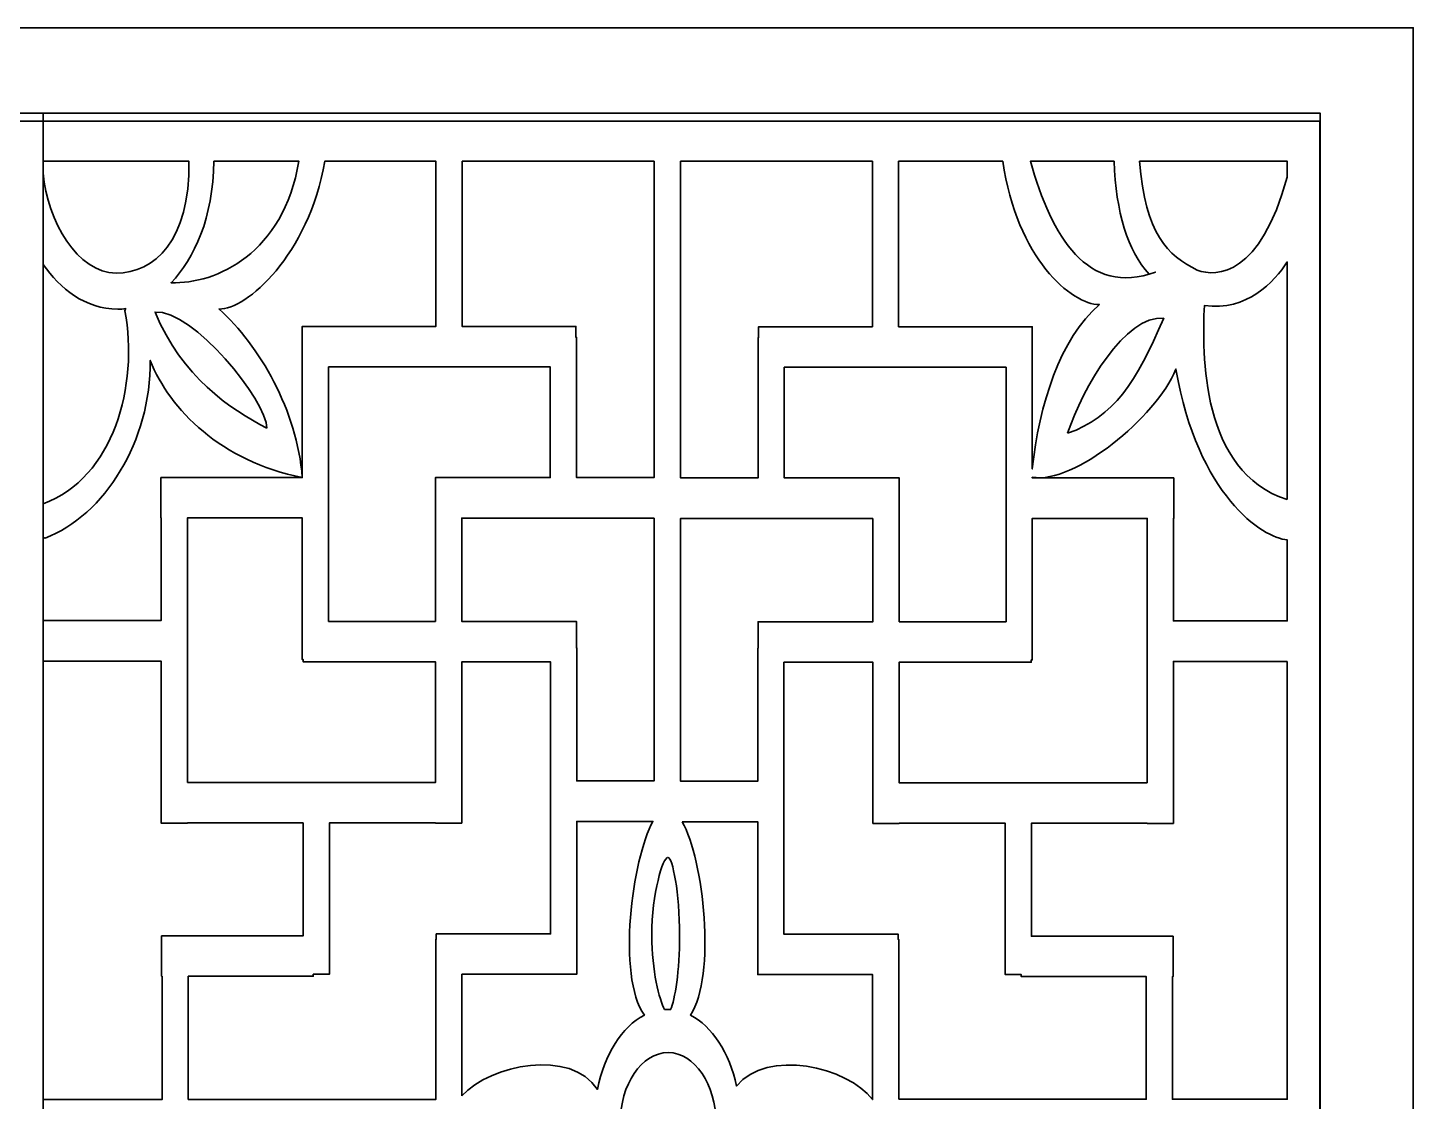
# Model space of a CAD drawing. Header units: centimetres. Extents: x 1.9 to 19.9, y -9.6 to 0.9.
# Drawn here: x 16.715 to 19.894, y -1.55 to 0.914 of the extents above; entities that cross this region are included whole.
import ezdxf

# ---------------------------------------------------------------- set-up
doc = ezdxf.new("R2010")
doc.units = ezdxf.units.CM
doc.header["$MEASUREMENT"] = 0
doc.layers.add('layer 1', color=7, linetype='Continuous')

msp = doc.modelspace()

# ---------------------------------------------------------------- linework, layer by layer
at = {"layer": 'layer 1', "color": 7, "lineweight": 35}
for points, knots in [([(1.85394, -4.15486), (1.85394, -4.15486), (1.85394, 0.91366), (1.85394, 0.91366), (1.85394, 0.91366), (1.85394, 0.91366), (19.89445, 0.91366), (19.89445, 0.91366), (19.89445, 0.91366), (19.89445, 0.91366), (19.89445, -4.1276), (19.89445, -4.1276), (19.89445, -4.1276), (13.88093, -4.1276), (7.86746, -4.15486), (1.85394, -4.15486)], [0, 0, 0, 0, 0.2, 0.2, 0.2, 0.2, 0.4, 0.4, 0.4, 0.4, 0.6, 0.6, 0.6, 0.6, 1, 1, 1, 1]), ([(13.90692, 0.71772), (13.90692, 0.71772), (16.75077, 0.71772), (16.75077, 0.71772), (16.75077, 0.71772), (16.75077, 0.71772), (16.75077, -3.92127), (16.75077, -3.92127), (16.75077, -3.92127), (16.75077, -3.92127), (13.90692, -3.92127), (13.90692, -3.92127), (13.90692, -3.92127), (13.90692, -3.92127), (13.90692, 0.71772), (13.90692, 0.71772)], [0, 0, 0, 0, 0.2, 0.2, 0.2, 0.2, 0.4, 0.4, 0.4, 0.4, 0.6, 0.6, 0.6, 0.6, 1, 1, 1, 1]), ([(16.67365, 0.71772), (16.67365, 0.71772), (19.6804, 0.71772), (19.6804, 0.71772), (19.6804, 0.71772), (19.6804, 0.71772), (19.6804, -3.92127), (19.6804, -3.92127), (19.6804, -3.92127), (19.6804, -3.92127), (16.67365, -3.92127), (16.67365, -3.92127), (16.67365, -3.92127), (16.67365, -3.92127), (16.67365, 0.71772), (16.67365, 0.71772)], [0, 0, 0, 0, 0.2, 0.2, 0.2, 0.2, 0.4, 0.4, 0.4, 0.4, 0.6, 0.6, 0.6, 0.6, 1, 1, 1, 1]), ([(2.06871, 0.6989), (2.06871, 0.6989), (2.06871, -3.91284), (2.06871, -3.91284), (2.06871, -3.91284), (2.06871, -3.91284), (19.67968, -3.91284), (19.67968, -3.91284), (19.67968, -3.91284), (19.67968, -3.91284), (19.67968, 0.6989), (19.67968, 0.6989), (19.67968, 0.6989), (19.67968, 0.6989), (2.06871, 0.6989), (2.06871, 0.6989)], [0, 0, 0, 0, 0.2, 0.2, 0.2, 0.2, 0.4, 0.4, 0.4, 0.4, 0.6, 0.6, 0.6, 0.6, 1, 1, 1, 1]), ([(16.75077, 0.5802), (16.76049, 0.46957), (16.82972, 0.35066), (16.91803, 0.35066), (16.91803, 0.35066), (17.00635, 0.35066), (17.08736, 0.42443), (17.08529, 0.6074), (17.08529, 0.6074), (17.08529, 0.6074), (16.75077, 0.6074), (16.75077, 0.6074), (16.75077, 0.6074), (16.75077, 0.6074), (16.75077, 0.5802), (16.75077, 0.5802)], [0, 0, 0, 0, 0.2, 0.2, 0.2, 0.2, 0.4, 0.4, 0.4, 0.4, 0.6, 0.6, 0.6, 0.6, 1, 1, 1, 1]), ([(17.1425, 0.6074), (17.14061, 0.47733), (17.09777, 0.38382), (17.04405, 0.32827), (17.04405, 0.32827), (17.04405, 0.32827), (17.0441, 0.32825), (17.0441, 0.32825), (17.0441, 0.32825), (17.0441, 0.32825), (17.04408, 0.32828), (17.04408, 0.32828), (17.04408, 0.32828), (17.14867, 0.32536), (17.30178, 0.39502), (17.33756, 0.6074), (17.33756, 0.6074), (17.33756, 0.6074), (17.1425, 0.6074), (17.1425, 0.6074)], [0, 0, 0, 0, 0.1666667, 0.1666667, 0.1666667, 0.1666667, 0.3333333, 0.3333333, 0.3333333, 0.3333333, 0.5, 0.5, 0.5, 0.5, 0.6666667, 0.6666667, 0.6666667, 0.6666667, 1, 1, 1, 1]), ([(17.34528, -0.11863), (17.34528, -0.11863), (17.34528, 0.22805), (17.34528, 0.22805), (17.34528, 0.22805), (17.34528, 0.22805), (17.34648, 0.22805), (17.34648, 0.22805), (17.34648, 0.22805), (17.34648, 0.22805), (17.40542, 0.22805), (17.40542, 0.22805), (17.40542, 0.22805), (17.40542, 0.22805), (17.65193, 0.22805), (17.65193, 0.22805), (17.65193, 0.22805), (17.65193, 0.22805), (17.65193, 0.6074), (17.65193, 0.6074), (17.65193, 0.6074), (17.65193, 0.6074), (17.39682, 0.6074), (17.39682, 0.6074), (17.39682, 0.6074), (17.35978, 0.39119), (17.21659, 0.26648), (17.15423, 0.26804), (17.15423, 0.26804), (17.2473, 0.1845), (17.33362, 0.0348), (17.34528, -0.11863)], [0, 0, 0, 0, 0.1111111, 0.1111111, 0.1111111, 0.1111111, 0.2222222, 0.2222222, 0.2222222, 0.2222222, 0.3333333, 0.3333333, 0.3333333, 0.3333333, 0.4444444, 0.4444444, 0.4444444, 0.4444444, 0.5555556, 0.5555556, 0.5555556, 0.5555556, 0.6666667, 0.6666667, 0.6666667, 0.6666667, 0.7777778, 0.7777778, 0.7777778, 0.7777778, 1, 1, 1, 1]), ([(17.71207, 0.6074), (17.71207, 0.6074), (17.71207, 0.22805), (17.71207, 0.22805), (17.71207, 0.22805), (17.71207, 0.22805), (17.97322, 0.22805), (17.97322, 0.22805), (17.97322, 0.22805), (17.97322, 0.22805), (17.97322, 0.20306), (17.97322, 0.20306), (17.97322, 0.20306), (17.97322, 0.20306), (17.97451, 0.20306), (17.97451, 0.20306), (17.97451, 0.20306), (17.97451, 0.20306), (17.97451, -0.11885), (17.97451, -0.11885), (17.97451, -0.11885), (17.97451, -0.11885), (18.15231, -0.11885), (18.15231, -0.11885), (18.15231, -0.11885), (18.15231, -0.11885), (18.15231, 0.6074), (18.15231, 0.6074), (18.15231, 0.6074), (18.15231, 0.6074), (17.71207, 0.6074), (17.71207, 0.6074)], [0, 0, 0, 0, 0.1111111, 0.1111111, 0.1111111, 0.1111111, 0.2222222, 0.2222222, 0.2222222, 0.2222222, 0.3333333, 0.3333333, 0.3333333, 0.3333333, 0.4444444, 0.4444444, 0.4444444, 0.4444444, 0.5555556, 0.5555556, 0.5555556, 0.5555556, 0.6666667, 0.6666667, 0.6666667, 0.6666667, 0.7777778, 0.7777778, 0.7777778, 0.7777778, 1, 1, 1, 1]), ([(18.2132, 0.6074), (18.2132, 0.6074), (18.2132, -0.11885), (18.2132, -0.11885), (18.2132, -0.11885), (18.2132, -0.11885), (18.21324, -0.11885), (18.21324, -0.11885), (18.21324, -0.11885), (18.21324, -0.11885), (18.21324, -0.11964), (18.21324, -0.11964), (18.21324, -0.11964), (18.21324, -0.11964), (18.391, -0.11964), (18.391, -0.11964), (18.391, -0.11964), (18.391, -0.11964), (18.391, 0.20226), (18.391, 0.20226), (18.391, 0.20226), (18.391, 0.20226), (18.39229, 0.20226), (18.39229, 0.20226), (18.39229, 0.20226), (18.39229, 0.20226), (18.39229, 0.22725), (18.39229, 0.22725), (18.39229, 0.22725), (18.39229, 0.22725), (18.65344, 0.22725), (18.65344, 0.22725), (18.65344, 0.22725), (18.65344, 0.22725), (18.65344, 0.6074), (18.65344, 0.6074), (18.65344, 0.6074), (18.65344, 0.6074), (18.2132, 0.6074), (18.2132, 0.6074)], [0, 0, 0, 0, 0.0909091, 0.0909091, 0.0909091, 0.0909091, 0.1818182, 0.1818182, 0.1818182, 0.1818182, 0.2727273, 0.2727273, 0.2727273, 0.2727273, 0.3636364, 0.3636364, 0.3636364, 0.3636364, 0.4545455, 0.4545455, 0.4545455, 0.4545455, 0.5454545, 0.5454545, 0.5454545, 0.5454545, 0.6363636, 0.6363636, 0.6363636, 0.6363636, 0.7272727, 0.7272727, 0.7272727, 0.7272727, 0.8181818, 0.8181818, 0.8181818, 0.8181818, 1, 1, 1, 1]), ([(18.71358, 0.6074), (18.71358, 0.6074), (18.71358, 0.22725), (18.71358, 0.22725), (18.71358, 0.22725), (18.71358, 0.22725), (18.96009, 0.22725), (18.96009, 0.22725), (18.96009, 0.22725), (18.96009, 0.22725), (19.01903, 0.22725), (19.01903, 0.22725), (19.01903, 0.22725), (19.01903, 0.22725), (19.02023, 0.22725), (19.02023, 0.22725), (19.02023, 0.22725), (19.02023, 0.22725), (19.02023, -0.09886), (19.02023, -0.09886), (19.02023, -0.09886), (19.03572, 0.04857), (19.08402, 0.20031), (19.17417, 0.27821), (19.17417, 0.27821), (19.11077, 0.27822), (18.98426, 0.38378), (18.95255, 0.6074), (18.95255, 0.6074), (18.95255, 0.6074), (18.71358, 0.6074), (18.71358, 0.6074)], [0, 0, 0, 0, 0.1111111, 0.1111111, 0.1111111, 0.1111111, 0.2222222, 0.2222222, 0.2222222, 0.2222222, 0.3333333, 0.3333333, 0.3333333, 0.3333333, 0.4444444, 0.4444444, 0.4444444, 0.4444444, 0.5555556, 0.5555556, 0.5555556, 0.5555556, 0.6666667, 0.6666667, 0.6666667, 0.6666667, 0.7777778, 0.7777778, 0.7777778, 0.7777778, 1, 1, 1, 1]), ([(19.208, 0.6074), (19.212, 0.49057), (19.23918, 0.40111), (19.28856, 0.34822), (19.28856, 0.34822), (19.28856, 0.34822), (19.30291, 0.35286), (19.30291, 0.35286), (19.30291, 0.35286), (19.30291, 0.35286), (19.30294, 0.35289), (19.30294, 0.35289), (19.30294, 0.35289), (19.14605, 0.29648), (19.06578, 0.43281), (19.01584, 0.6074), (19.01584, 0.6074), (19.01584, 0.6074), (19.208, 0.6074), (19.208, 0.6074)], [0, 0, 0, 0, 0.1666667, 0.1666667, 0.1666667, 0.1666667, 0.3333333, 0.3333333, 0.3333333, 0.3333333, 0.5, 0.5, 0.5, 0.5, 0.6666667, 0.6666667, 0.6666667, 0.6666667, 1, 1, 1, 1]), ([(19.60527, 0.57037), (19.54295, 0.34545), (19.44482, 0.34027), (19.39842, 0.35751), (19.39842, 0.35751), (19.33082, 0.39084), (19.27974, 0.4395), (19.26637, 0.6074), (19.26637, 0.6074), (19.26637, 0.6074), (19.60527, 0.6074), (19.60527, 0.6074), (19.60527, 0.6074), (19.60527, 0.6074), (19.60527, 0.57037), (19.60527, 0.57037)], [0, 0, 0, 0, 0.2, 0.2, 0.2, 0.2, 0.4, 0.4, 0.4, 0.4, 0.6, 0.6, 0.6, 0.6, 1, 1, 1, 1]), ([(16.75077, -0.17883), (16.91225, -0.11985), (16.97039, 0.09323), (16.93816, 0.26432), (16.93816, 0.26432), (16.93844, 0.26556), (16.93917, 0.26727), (16.94024, 0.26923), (16.94024, 0.26923), (16.93404, 0.26826), (16.92792, 0.26778), (16.92194, 0.26778), (16.92194, 0.26778), (16.84709, 0.26778), (16.78916, 0.31573), (16.75077, 0.37058), (16.75077, 0.37058), (16.75077, 0.37058), (16.75077, -0.17883), (16.75077, -0.17883)], [0, 0, 0, 0, 0.1666667, 0.1666667, 0.1666667, 0.1666667, 0.3333333, 0.3333333, 0.3333333, 0.3333333, 0.5, 0.5, 0.5, 0.5, 0.6666667, 0.6666667, 0.6666667, 0.6666667, 1, 1, 1, 1]), ([(19.60527, -0.16936), (19.40594, -0.10569), (19.40993, 0.1666), (19.41512, 0.27593), (19.41512, 0.27593), (19.51248, 0.26247), (19.57534, 0.33036), (19.60527, 0.37636), (19.60527, 0.37636), (19.60527, 0.37636), (19.60527, -0.16936), (19.60527, -0.16936)], [0, 0, 0, 0, 0.25, 0.25, 0.25, 0.25, 0.5, 0.5, 0.5, 0.5, 1, 1, 1, 1]), ([(17.26398, -0.0055), (17.17936, 0.03949), (17.0688, 0.11158), (17.00743, 0.26109), (17.00743, 0.26109), (17.09512, 0.26724), (17.26398, 0.05737), (17.26398, -0.0055)], [0, 0, 0, 0, 0.3333333, 0.3333333, 0.3333333, 0.3333333, 1, 1, 1, 1]), ([(19.10126, -0.01712), (19.20756, 0.02099), (19.25888, 0.09899), (19.32182, 0.24693), (19.32182, 0.24693), (19.2342, 0.25529), (19.13591, 0.08806), (19.10126, -0.01712)], [0, 0, 0, 0, 0.3333333, 0.3333333, 0.3333333, 0.3333333, 1, 1, 1, 1]), ([(16.75077, -0.44687), (16.75077, -0.44687), (17.02136, -0.44687), (17.02136, -0.44687), (17.02136, -0.44687), (17.02136, -0.44687), (17.02136, -0.21141), (17.02136, -0.21141), (17.02136, -0.21141), (17.02136, -0.21141), (17.02082, -0.21141), (17.02082, -0.21141), (17.02082, -0.21141), (17.02082, -0.21141), (17.02082, -0.11863), (17.02082, -0.11863), (17.02082, -0.11863), (17.02082, -0.11863), (17.34528, -0.11863), (17.34528, -0.11863), (17.34528, -0.11863), (17.15787, -0.08058), (17.04159, 0.03666), (16.99644, 0.15007), (16.99644, 0.15007), (16.99829, -0.03376), (16.89164, -0.20583), (16.75506, -0.25744), (16.75506, -0.25744), (16.75355, -0.25719), (16.75212, -0.25682), (16.75077, -0.25635), (16.75077, -0.25635), (16.75077, -0.25635), (16.75077, -0.44687), (16.75077, -0.44687)], [0, 0, 0, 0, 0.1, 0.1, 0.1, 0.1, 0.2, 0.2, 0.2, 0.2, 0.3, 0.3, 0.3, 0.3, 0.4, 0.4, 0.4, 0.4, 0.5, 0.5, 0.5, 0.5, 0.6, 0.6, 0.6, 0.6, 0.7, 0.7, 0.7, 0.7, 0.8, 0.8, 0.8, 0.8, 1, 1, 1, 1]), ([(17.651, -0.4488), (17.651, -0.4488), (17.651, -0.21162), (17.651, -0.21162), (17.651, -0.21162), (17.651, -0.21162), (17.65067, -0.21162), (17.65067, -0.21162), (17.65067, -0.21162), (17.65067, -0.21162), (17.65067, -0.11885), (17.65067, -0.11885), (17.65067, -0.11885), (17.65067, -0.11885), (17.91437, -0.11885), (17.91437, -0.11885), (17.91437, -0.11885), (17.91437, -0.11885), (17.91437, 0.13527), (17.91437, 0.13527), (17.91437, 0.13527), (17.91437, 0.13527), (17.40542, 0.13527), (17.40542, 0.13527), (17.40542, 0.13527), (17.40542, 0.13527), (17.40542, -0.4488), (17.40542, -0.4488), (17.40542, -0.4488), (17.40542, -0.4488), (17.651, -0.4488), (17.651, -0.4488)], [0, 0, 0, 0, 0.1111111, 0.1111111, 0.1111111, 0.1111111, 0.2222222, 0.2222222, 0.2222222, 0.2222222, 0.3333333, 0.3333333, 0.3333333, 0.3333333, 0.4444444, 0.4444444, 0.4444444, 0.4444444, 0.5555556, 0.5555556, 0.5555556, 0.5555556, 0.6666667, 0.6666667, 0.6666667, 0.6666667, 0.7777778, 0.7777778, 0.7777778, 0.7777778, 1, 1, 1, 1]), ([(18.71451, -0.4496), (18.71451, -0.4496), (18.71451, -0.21242), (18.71451, -0.21242), (18.71451, -0.21242), (18.71451, -0.21242), (18.71484, -0.21242), (18.71484, -0.21242), (18.71484, -0.21242), (18.71484, -0.21242), (18.71484, -0.11964), (18.71484, -0.11964), (18.71484, -0.11964), (18.71484, -0.11964), (18.45114, -0.11964), (18.45114, -0.11964), (18.45114, -0.11964), (18.45114, -0.11964), (18.45114, 0.13447), (18.45114, 0.13447), (18.45114, 0.13447), (18.45114, 0.13447), (18.96009, 0.13447), (18.96009, 0.13447), (18.96009, 0.13447), (18.96009, 0.13447), (18.96009, -0.4496), (18.96009, -0.4496), (18.96009, -0.4496), (18.96009, -0.4496), (18.71451, -0.4496), (18.71451, -0.4496)], [0, 0, 0, 0, 0.1111111, 0.1111111, 0.1111111, 0.1111111, 0.2222222, 0.2222222, 0.2222222, 0.2222222, 0.3333333, 0.3333333, 0.3333333, 0.3333333, 0.4444444, 0.4444444, 0.4444444, 0.4444444, 0.5555556, 0.5555556, 0.5555556, 0.5555556, 0.6666667, 0.6666667, 0.6666667, 0.6666667, 0.7777778, 0.7777778, 0.7777778, 0.7777778, 1, 1, 1, 1]), ([(19.02023, -0.11776), (19.02023, -0.11776), (19.02023, -0.11943), (19.02023, -0.11943), (19.02023, -0.11943), (19.02023, -0.11943), (19.34468, -0.11943), (19.34468, -0.11943), (19.34468, -0.11943), (19.34468, -0.11943), (19.34468, -0.21221), (19.34468, -0.21221), (19.34468, -0.21221), (19.34468, -0.21221), (19.34415, -0.21221), (19.34415, -0.21221), (19.34415, -0.21221), (19.34415, -0.21221), (19.34415, -0.44767), (19.34415, -0.44767), (19.34415, -0.44767), (19.34415, -0.44767), (19.60527, -0.44767), (19.60527, -0.44767), (19.60527, -0.44767), (19.60527, -0.44767), (19.60527, -0.26165), (19.60527, -0.26165), (19.60527, -0.26165), (19.54897, -0.25765), (19.39962, -0.15939), (19.34979, 0.13019), (19.34979, 0.13019), (19.30373, 0.01862), (19.1166, -0.13456), (19.02023, -0.11776)], [0, 0, 0, 0, 0.1, 0.1, 0.1, 0.1, 0.2, 0.2, 0.2, 0.2, 0.3, 0.3, 0.3, 0.3, 0.4, 0.4, 0.4, 0.4, 0.5, 0.5, 0.5, 0.5, 0.6, 0.6, 0.6, 0.6, 0.7, 0.7, 0.7, 0.7, 0.8, 0.8, 0.8, 0.8, 1, 1, 1, 1]), ([(17.0815, -0.8182), (17.0815, -0.8182), (17.651, -0.8182), (17.651, -0.8182), (17.651, -0.8182), (17.651, -0.8182), (17.651, -0.54158), (17.651, -0.54158), (17.651, -0.54158), (17.651, -0.54158), (17.34763, -0.54158), (17.34763, -0.54158), (17.34763, -0.54158), (17.34763, -0.54158), (17.34763, -0.53627), (17.34763, -0.53627), (17.34763, -0.53627), (17.34763, -0.53627), (17.34528, -0.53627), (17.34528, -0.53627), (17.34528, -0.53627), (17.34528, -0.53627), (17.34528, -0.21141), (17.34528, -0.21141), (17.34528, -0.21141), (17.34528, -0.21141), (17.0815, -0.21141), (17.0815, -0.21141), (17.0815, -0.21141), (17.0815, -0.21141), (17.0815, -0.8182), (17.0815, -0.8182)], [0, 0, 0, 0, 0.1111111, 0.1111111, 0.1111111, 0.1111111, 0.2222222, 0.2222222, 0.2222222, 0.2222222, 0.3333333, 0.3333333, 0.3333333, 0.3333333, 0.4444444, 0.4444444, 0.4444444, 0.4444444, 0.5555556, 0.5555556, 0.5555556, 0.5555556, 0.6666667, 0.6666667, 0.6666667, 0.6666667, 0.7777778, 0.7777778, 0.7777778, 0.7777778, 1, 1, 1, 1]), ([(18.15227, -0.21162), (18.15227, -0.21162), (18.15227, -0.21242), (18.15227, -0.21242), (18.15227, -0.21242), (18.15227, -0.21242), (18.15231, -0.21242), (18.15231, -0.21242), (18.15231, -0.21242), (18.15231, -0.21242), (18.15231, -0.81475), (18.15231, -0.81475), (18.15231, -0.81475), (18.15231, -0.81475), (17.97511, -0.81475), (17.97511, -0.81475), (17.97511, -0.81475), (17.97511, -0.81475), (17.97511, -0.5097), (17.97511, -0.5097), (17.97511, -0.5097), (17.97511, -0.5097), (17.97438, -0.5097), (17.97438, -0.5097), (17.97438, -0.5097), (17.97438, -0.5097), (17.97438, -0.4488), (17.97438, -0.4488), (17.97438, -0.4488), (17.97438, -0.4488), (17.71113, -0.4488), (17.71113, -0.4488), (17.71113, -0.4488), (17.71113, -0.4488), (17.71113, -0.21162), (17.71113, -0.21162), (17.71113, -0.21162), (17.71113, -0.21162), (18.15227, -0.21162), (18.15227, -0.21162)], [0, 0, 0, 0, 0.0909091, 0.0909091, 0.0909091, 0.0909091, 0.1818182, 0.1818182, 0.1818182, 0.1818182, 0.2727273, 0.2727273, 0.2727273, 0.2727273, 0.3636364, 0.3636364, 0.3636364, 0.3636364, 0.4545455, 0.4545455, 0.4545455, 0.4545455, 0.5454545, 0.5454545, 0.5454545, 0.5454545, 0.6363636, 0.6363636, 0.6363636, 0.6363636, 0.7272727, 0.7272727, 0.7272727, 0.7272727, 0.8181818, 0.8181818, 0.8181818, 0.8181818, 1, 1, 1, 1]), ([(18.65438, -0.21242), (18.65438, -0.21242), (18.65438, -0.4496), (18.65438, -0.4496), (18.65438, -0.4496), (18.65438, -0.4496), (18.39113, -0.4496), (18.39113, -0.4496), (18.39113, -0.4496), (18.39113, -0.4496), (18.39113, -0.5105), (18.39113, -0.5105), (18.39113, -0.5105), (18.39113, -0.5105), (18.3904, -0.5105), (18.3904, -0.5105), (18.3904, -0.5105), (18.3904, -0.5105), (18.3904, -0.81554), (18.3904, -0.81554), (18.3904, -0.81554), (18.3904, -0.81554), (18.2132, -0.81554), (18.2132, -0.81554), (18.2132, -0.81554), (18.2132, -0.81554), (18.2132, -0.21242), (18.2132, -0.21242), (18.2132, -0.21242), (18.2132, -0.21242), (18.65438, -0.21242), (18.65438, -0.21242)], [0, 0, 0, 0, 0.1111111, 0.1111111, 0.1111111, 0.1111111, 0.2222222, 0.2222222, 0.2222222, 0.2222222, 0.3333333, 0.3333333, 0.3333333, 0.3333333, 0.4444444, 0.4444444, 0.4444444, 0.4444444, 0.5555556, 0.5555556, 0.5555556, 0.5555556, 0.6666667, 0.6666667, 0.6666667, 0.6666667, 0.7777778, 0.7777778, 0.7777778, 0.7777778, 1, 1, 1, 1]), ([(19.28401, -0.819), (19.28401, -0.819), (18.71451, -0.819), (18.71451, -0.819), (18.71451, -0.819), (18.71451, -0.819), (18.71451, -0.54238), (18.71451, -0.54238), (18.71451, -0.54238), (18.71451, -0.54238), (19.01788, -0.54238), (19.01788, -0.54238), (19.01788, -0.54238), (19.01788, -0.54238), (19.01788, -0.53707), (19.01788, -0.53707), (19.01788, -0.53707), (19.01788, -0.53707), (19.02023, -0.53707), (19.02023, -0.53707), (19.02023, -0.53707), (19.02023, -0.53707), (19.02023, -0.21221), (19.02023, -0.21221), (19.02023, -0.21221), (19.02023, -0.21221), (19.28401, -0.21221), (19.28401, -0.21221), (19.28401, -0.21221), (19.28401, -0.21221), (19.28401, -0.819), (19.28401, -0.819)], [0, 0, 0, 0, 0.1111111, 0.1111111, 0.1111111, 0.1111111, 0.2222222, 0.2222222, 0.2222222, 0.2222222, 0.3333333, 0.3333333, 0.3333333, 0.3333333, 0.4444444, 0.4444444, 0.4444444, 0.4444444, 0.5555556, 0.5555556, 0.5555556, 0.5555556, 0.6666667, 0.6666667, 0.6666667, 0.6666667, 0.7777778, 0.7777778, 0.7777778, 0.7777778, 1, 1, 1, 1]), ([(16.75077, -1.54621), (16.75077, -1.54621), (17.02359, -1.54621), (17.02359, -1.54621), (17.02359, -1.54621), (17.02359, -1.54621), (17.02359, -1.26316), (17.02359, -1.26316), (17.02359, -1.26316), (17.02359, -1.26316), (17.0223, -1.26316), (17.0223, -1.26316), (17.0223, -1.26316), (17.0223, -1.26316), (17.0223, -1.17038), (17.0223, -1.17038), (17.0223, -1.17038), (17.0223, -1.17038), (17.34726, -1.17038), (17.34726, -1.17038), (17.34726, -1.17038), (17.34726, -1.17038), (17.34726, -0.91098), (17.34726, -0.91098), (17.34726, -0.91098), (17.34726, -0.91098), (17.0815, -0.91098), (17.0815, -0.91098), (17.0815, -0.91098), (17.0815, -0.91098), (17.0815, -0.91145), (17.0815, -0.91145), (17.0815, -0.91145), (17.0815, -0.91145), (17.02136, -0.91145), (17.02136, -0.91145), (17.02136, -0.91145), (17.02136, -0.91145), (17.02136, -0.53965), (17.02136, -0.53965), (17.02136, -0.53965), (17.02136, -0.53965), (16.75077, -0.53965), (16.75077, -0.53965), (16.75077, -0.53965), (16.75077, -0.53965), (16.75077, -1.54621), (16.75077, -1.54621)], [0, 0, 0, 0, 0.0769231, 0.0769231, 0.0769231, 0.0769231, 0.1538462, 0.1538462, 0.1538462, 0.1538462, 0.2307692, 0.2307692, 0.2307692, 0.2307692, 0.3076923, 0.3076923, 0.3076923, 0.3076923, 0.3846154, 0.3846154, 0.3846154, 0.3846154, 0.4615385, 0.4615385, 0.4615385, 0.4615385, 0.5384615, 0.5384615, 0.5384615, 0.5384615, 0.6153846, 0.6153846, 0.6153846, 0.6153846, 0.6923077, 0.6923077, 0.6923077, 0.6923077, 0.7692308, 0.7692308, 0.7692308, 0.7692308, 0.8461538, 0.8461538, 0.8461538, 0.8461538, 1, 1, 1, 1]), ([(19.60527, -0.54045), (19.60527, -0.54045), (19.34415, -0.54045), (19.34415, -0.54045), (19.34415, -0.54045), (19.34415, -0.54045), (19.34415, -0.91225), (19.34415, -0.91225), (19.34415, -0.91225), (19.34415, -0.91225), (19.28401, -0.91225), (19.28401, -0.91225), (19.28401, -0.91225), (19.28401, -0.91225), (19.28401, -0.91178), (19.28401, -0.91178), (19.28401, -0.91178), (19.28401, -0.91178), (19.01825, -0.91178), (19.01825, -0.91178), (19.01825, -0.91178), (19.01825, -0.91178), (19.01825, -1.17118), (19.01825, -1.17118), (19.01825, -1.17118), (19.01825, -1.17118), (19.34321, -1.17118), (19.34321, -1.17118), (19.34321, -1.17118), (19.34321, -1.17118), (19.34321, -1.26396), (19.34321, -1.26396), (19.34321, -1.26396), (19.34321, -1.26396), (19.34192, -1.26396), (19.34192, -1.26396), (19.34192, -1.26396), (19.34192, -1.26396), (19.34192, -1.54541), (19.34192, -1.54541), (19.34192, -1.54541), (19.34192, -1.54541), (19.60527, -1.54541), (19.60527, -1.54541), (19.60527, -1.54541), (19.60527, -1.54541), (19.60527, -0.54045), (19.60527, -0.54045)], [0, 0, 0, 0, 0.0769231, 0.0769231, 0.0769231, 0.0769231, 0.1538462, 0.1538462, 0.1538462, 0.1538462, 0.2307692, 0.2307692, 0.2307692, 0.2307692, 0.3076923, 0.3076923, 0.3076923, 0.3076923, 0.3846154, 0.3846154, 0.3846154, 0.3846154, 0.4615385, 0.4615385, 0.4615385, 0.4615385, 0.5384615, 0.5384615, 0.5384615, 0.5384615, 0.6153846, 0.6153846, 0.6153846, 0.6153846, 0.6923077, 0.6923077, 0.6923077, 0.6923077, 0.7692308, 0.7692308, 0.7692308, 0.7692308, 0.8461538, 0.8461538, 0.8461538, 0.8461538, 1, 1, 1, 1]), ([(17.08372, -1.54621), (17.08372, -1.54621), (17.65145, -1.54621), (17.65145, -1.54621), (17.65145, -1.54621), (17.65145, -1.54621), (17.65145, -1.17821), (17.65145, -1.17821), (17.65145, -1.17821), (17.65145, -1.17821), (17.65273, -1.17821), (17.65273, -1.17821), (17.65273, -1.17821), (17.65273, -1.17821), (17.65273, -1.16575), (17.65273, -1.16575), (17.65273, -1.16575), (17.65273, -1.16575), (17.91497, -1.16575), (17.91497, -1.16575), (17.91497, -1.16575), (17.91497, -1.16575), (17.91497, -0.54158), (17.91497, -0.54158), (17.91497, -0.54158), (17.91497, -0.54158), (17.71113, -0.54158), (17.71113, -0.54158), (17.71113, -0.54158), (17.71113, -0.54158), (17.71113, -0.8182), (17.71113, -0.8182), (17.71113, -0.8182), (17.71113, -0.8182), (17.71113, -0.91098), (17.71113, -0.91098), (17.71113, -0.91098), (17.71113, -0.91098), (17.71113, -0.91145), (17.71113, -0.91145), (17.71113, -0.91145), (17.71113, -0.91145), (17.651, -0.91145), (17.651, -0.91145), (17.651, -0.91145), (17.651, -0.91145), (17.651, -0.91098), (17.651, -0.91098), (17.651, -0.91098), (17.651, -0.91098), (17.4074, -0.91098), (17.4074, -0.91098), (17.4074, -0.91098), (17.4074, -0.91098), (17.4074, -1.25853), (17.4074, -1.25853), (17.4074, -1.25853), (17.4074, -1.25853), (17.37047, -1.25853), (17.37047, -1.25853), (17.37047, -1.25853), (17.37047, -1.25853), (17.37047, -1.26316), (17.37047, -1.26316), (17.37047, -1.26316), (17.37047, -1.26316), (17.08372, -1.26316), (17.08372, -1.26316), (17.08372, -1.26316), (17.08372, -1.26316), (17.08372, -1.54621), (17.08372, -1.54621)], [0, 0, 0, 0, 0.0526316, 0.0526316, 0.0526316, 0.0526316, 0.1052632, 0.1052632, 0.1052632, 0.1052632, 0.1578947, 0.1578947, 0.1578947, 0.1578947, 0.2105263, 0.2105263, 0.2105263, 0.2105263, 0.2631579, 0.2631579, 0.2631579, 0.2631579, 0.3157895, 0.3157895, 0.3157895, 0.3157895, 0.3684211, 0.3684211, 0.3684211, 0.3684211, 0.4210526, 0.4210526, 0.4210526, 0.4210526, 0.4736842, 0.4736842, 0.4736842, 0.4736842, 0.5263158, 0.5263158, 0.5263158, 0.5263158, 0.5789474, 0.5789474, 0.5789474, 0.5789474, 0.6315789, 0.6315789, 0.6315789, 0.6315789, 0.6842105, 0.6842105, 0.6842105, 0.6842105, 0.7368421, 0.7368421, 0.7368421, 0.7368421, 0.7894737, 0.7894737, 0.7894737, 0.7894737, 0.8421053, 0.8421053, 0.8421053, 0.8421053, 0.8947368, 0.8947368, 0.8947368, 0.8947368, 1, 1, 1, 1]), ([(18.71406, -1.54541), (18.71406, -1.54541), (19.28179, -1.54541), (19.28179, -1.54541), (19.28179, -1.54541), (19.28179, -1.54541), (19.28179, -1.26396), (19.28179, -1.26396), (19.28179, -1.26396), (19.28179, -1.26396), (18.99504, -1.26396), (18.99504, -1.26396), (18.99504, -1.26396), (18.99504, -1.26396), (18.99504, -1.25932), (18.99504, -1.25932), (18.99504, -1.25932), (18.99504, -1.25932), (18.95811, -1.25932), (18.95811, -1.25932), (18.95811, -1.25932), (18.95811, -1.25932), (18.95811, -0.91178), (18.95811, -0.91178), (18.95811, -0.91178), (18.95811, -0.91178), (18.71451, -0.91178), (18.71451, -0.91178), (18.71451, -0.91178), (18.71451, -0.91178), (18.71451, -0.91225), (18.71451, -0.91225), (18.71451, -0.91225), (18.71451, -0.91225), (18.65438, -0.91225), (18.65438, -0.91225), (18.65438, -0.91225), (18.65438, -0.91225), (18.65438, -0.91178), (18.65438, -0.91178), (18.65438, -0.91178), (18.65438, -0.91178), (18.65438, -0.819), (18.65438, -0.819), (18.65438, -0.819), (18.65438, -0.819), (18.65438, -0.54238), (18.65438, -0.54238), (18.65438, -0.54238), (18.65438, -0.54238), (18.45054, -0.54238), (18.45054, -0.54238), (18.45054, -0.54238), (18.45054, -0.54238), (18.45054, -1.16654), (18.45054, -1.16654), (18.45054, -1.16654), (18.45054, -1.16654), (18.71278, -1.16654), (18.71278, -1.16654), (18.71278, -1.16654), (18.71278, -1.16654), (18.71278, -1.17901), (18.71278, -1.17901), (18.71278, -1.17901), (18.71278, -1.17901), (18.71406, -1.17901), (18.71406, -1.17901), (18.71406, -1.17901), (18.71406, -1.17901), (18.71406, -1.54541), (18.71406, -1.54541)], [0, 0, 0, 0, 0.0526316, 0.0526316, 0.0526316, 0.0526316, 0.1052632, 0.1052632, 0.1052632, 0.1052632, 0.1578947, 0.1578947, 0.1578947, 0.1578947, 0.2105263, 0.2105263, 0.2105263, 0.2105263, 0.2631579, 0.2631579, 0.2631579, 0.2631579, 0.3157895, 0.3157895, 0.3157895, 0.3157895, 0.3684211, 0.3684211, 0.3684211, 0.3684211, 0.4210526, 0.4210526, 0.4210526, 0.4210526, 0.4736842, 0.4736842, 0.4736842, 0.4736842, 0.5263158, 0.5263158, 0.5263158, 0.5263158, 0.5789474, 0.5789474, 0.5789474, 0.5789474, 0.6315789, 0.6315789, 0.6315789, 0.6315789, 0.6842105, 0.6842105, 0.6842105, 0.6842105, 0.7368421, 0.7368421, 0.7368421, 0.7368421, 0.7894737, 0.7894737, 0.7894737, 0.7894737, 0.8421053, 0.8421053, 0.8421053, 0.8421053, 0.8947368, 0.8947368, 0.8947368, 0.8947368, 1, 1, 1, 1]), ([(17.71158, -1.53732), (17.77705, -1.46512), (17.96152, -1.42833), (18.02243, -1.52271), (18.02243, -1.52271), (18.03824, -1.44242), (18.07865, -1.37865), (18.13011, -1.3523), (18.13011, -1.3523), (18.06644, -1.26153), (18.10237, -0.99402), (18.14967, -0.90753), (18.14967, -0.90753), (18.14967, -0.90753), (17.97511, -0.90753), (17.97511, -0.90753), (17.97511, -0.90753), (17.97511, -0.90753), (17.97511, -1.25853), (17.97511, -1.25853), (17.97511, -1.25853), (17.97511, -1.25853), (17.95188, -1.25853), (17.95188, -1.25853), (17.95188, -1.25853), (17.95188, -1.25853), (17.91497, -1.25853), (17.91497, -1.25853), (17.91497, -1.25853), (17.91497, -1.25853), (17.71158, -1.25853), (17.71158, -1.25853), (17.71158, -1.25853), (17.71158, -1.25853), (17.71158, -1.53732), (17.71158, -1.53732)], [0, 0, 0, 0, 0.1, 0.1, 0.1, 0.1, 0.2, 0.2, 0.2, 0.2, 0.3, 0.3, 0.3, 0.3, 0.4, 0.4, 0.4, 0.4, 0.5, 0.5, 0.5, 0.5, 0.6, 0.6, 0.6, 0.6, 0.7, 0.7, 0.7, 0.7, 0.8, 0.8, 0.8, 0.8, 1, 1, 1, 1]), ([(18.21695, -0.90832), (18.26636, -0.99503), (18.29582, -1.26149), (18.23565, -1.35219), (18.23565, -1.35219), (18.28555, -1.37763), (18.32509, -1.43824), (18.34193, -1.51498), (18.34193, -1.51498), (18.41062, -1.428), (18.59692, -1.4709), (18.65361, -1.54607), (18.65361, -1.54607), (18.65361, -1.54607), (18.65393, -1.54607), (18.65393, -1.54607), (18.65393, -1.54607), (18.65393, -1.54607), (18.65393, -1.25932), (18.65393, -1.25932), (18.65393, -1.25932), (18.65393, -1.25932), (18.45054, -1.25932), (18.45054, -1.25932), (18.45054, -1.25932), (18.45054, -1.25932), (18.41363, -1.25932), (18.41363, -1.25932), (18.41363, -1.25932), (18.41363, -1.25932), (18.3904, -1.25932), (18.3904, -1.25932), (18.3904, -1.25932), (18.3904, -1.25932), (18.3904, -0.90832), (18.3904, -0.90832), (18.3904, -0.90832), (18.3904, -0.90832), (18.21695, -0.90832), (18.21695, -0.90832)], [0, 0, 0, 0, 0.0909091, 0.0909091, 0.0909091, 0.0909091, 0.1818182, 0.1818182, 0.1818182, 0.1818182, 0.2727273, 0.2727273, 0.2727273, 0.2727273, 0.3636364, 0.3636364, 0.3636364, 0.3636364, 0.4545455, 0.4545455, 0.4545455, 0.4545455, 0.5454545, 0.5454545, 0.5454545, 0.5454545, 0.6363636, 0.6363636, 0.6363636, 0.6363636, 0.7272727, 0.7272727, 0.7272727, 0.7272727, 0.8181818, 0.8181818, 0.8181818, 0.8181818, 1, 1, 1, 1]), ([(18.17673, -1.33935), (18.17881, -1.33923), (18.18089, -1.33916), (18.18298, -1.33916), (18.18298, -1.33916), (18.18547, -1.33916), (18.18794, -1.33925), (18.1904, -1.33942), (18.1904, -1.33942), (18.20031, -1.31754), (18.21099, -1.25015), (18.21099, -1.16964), (18.21099, -1.16964), (18.21099, -1.07121), (18.19502, -0.9904), (18.18402, -0.9904), (18.18402, -0.9904), (18.17301, -0.9904), (18.14717, -1.07123), (18.14717, -1.16966), (18.14717, -1.16966), (18.14717, -1.25008), (18.16442, -1.3174), (18.17673, -1.33935)], [0, 0, 0, 0, 0.1428571, 0.1428571, 0.1428571, 0.1428571, 0.2857143, 0.2857143, 0.2857143, 0.2857143, 0.4285714, 0.4285714, 0.4285714, 0.4285714, 0.5714286, 0.5714286, 0.5714286, 0.5714286, 0.7142857, 0.7142857, 0.7142857, 0.7142857, 1, 1, 1, 1]), ([(18.18466, -1.43827), (18.2454, -1.43827), (18.29465, -1.51094), (18.29465, -1.60054), (18.29465, -1.60054), (18.29465, -1.69014), (18.2454, -1.76281), (18.18466, -1.76281), (18.18466, -1.76281), (18.12393, -1.76281), (18.07467, -1.69014), (18.07467, -1.60054), (18.07467, -1.60054), (18.07467, -1.51094), (18.12393, -1.43827), (18.18466, -1.43827)], [0, 0, 0, 0, 0.2, 0.2, 0.2, 0.2, 0.4, 0.4, 0.4, 0.4, 0.6, 0.6, 0.6, 0.6, 1, 1, 1, 1])]:
    msp.add_open_spline(points, degree=3, knots=knots, dxfattribs=at)

doc.saveas('drawing.dxf')
